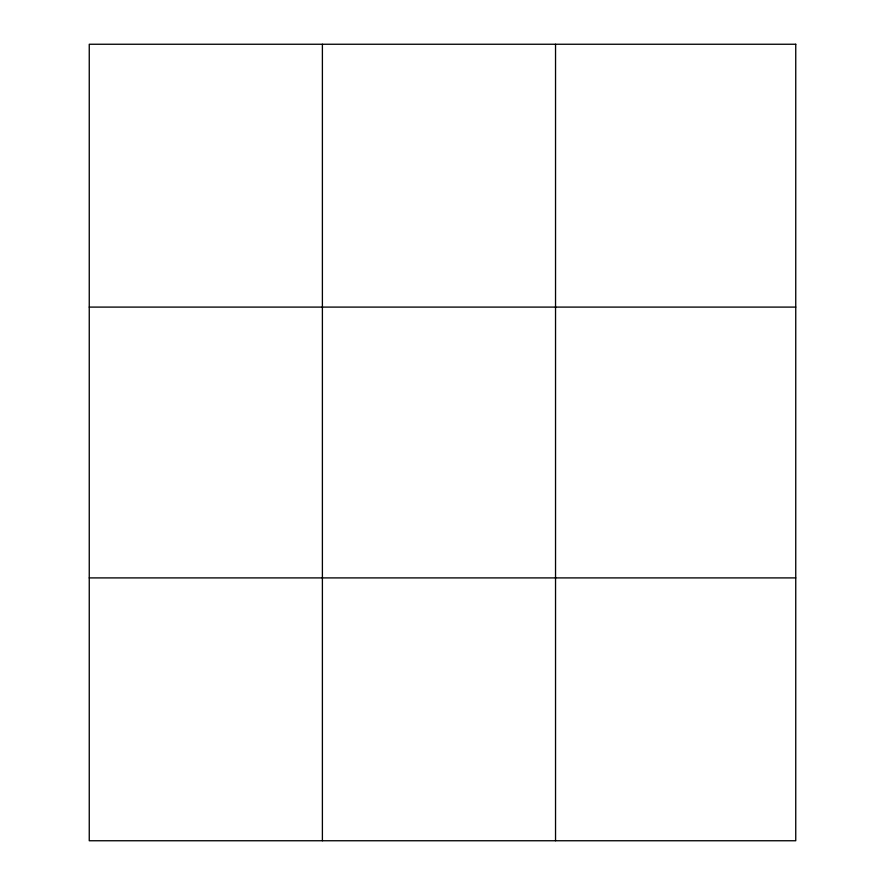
<?xml version="1.0" encoding="UTF-8"?>
<svg xmlns="http://www.w3.org/2000/svg" width="885" height="885" viewBox="0 0 885 885"><rect width="100%" height="100%" fill="white"/><g stroke="black" fill="none" stroke-linecap="round" stroke-linejoin="round"><path stroke-width="1.33" d="M322.394 840.75L322.394 44.25M555.537 840.75L555.537 44.25M89.252 307.095L795.748 307.095M89.252 577.905L795.748 577.905M795.748 44.25L795.748 840.75L89.252 840.75L89.252 44.25L795.748 44.25"/></g></svg>
